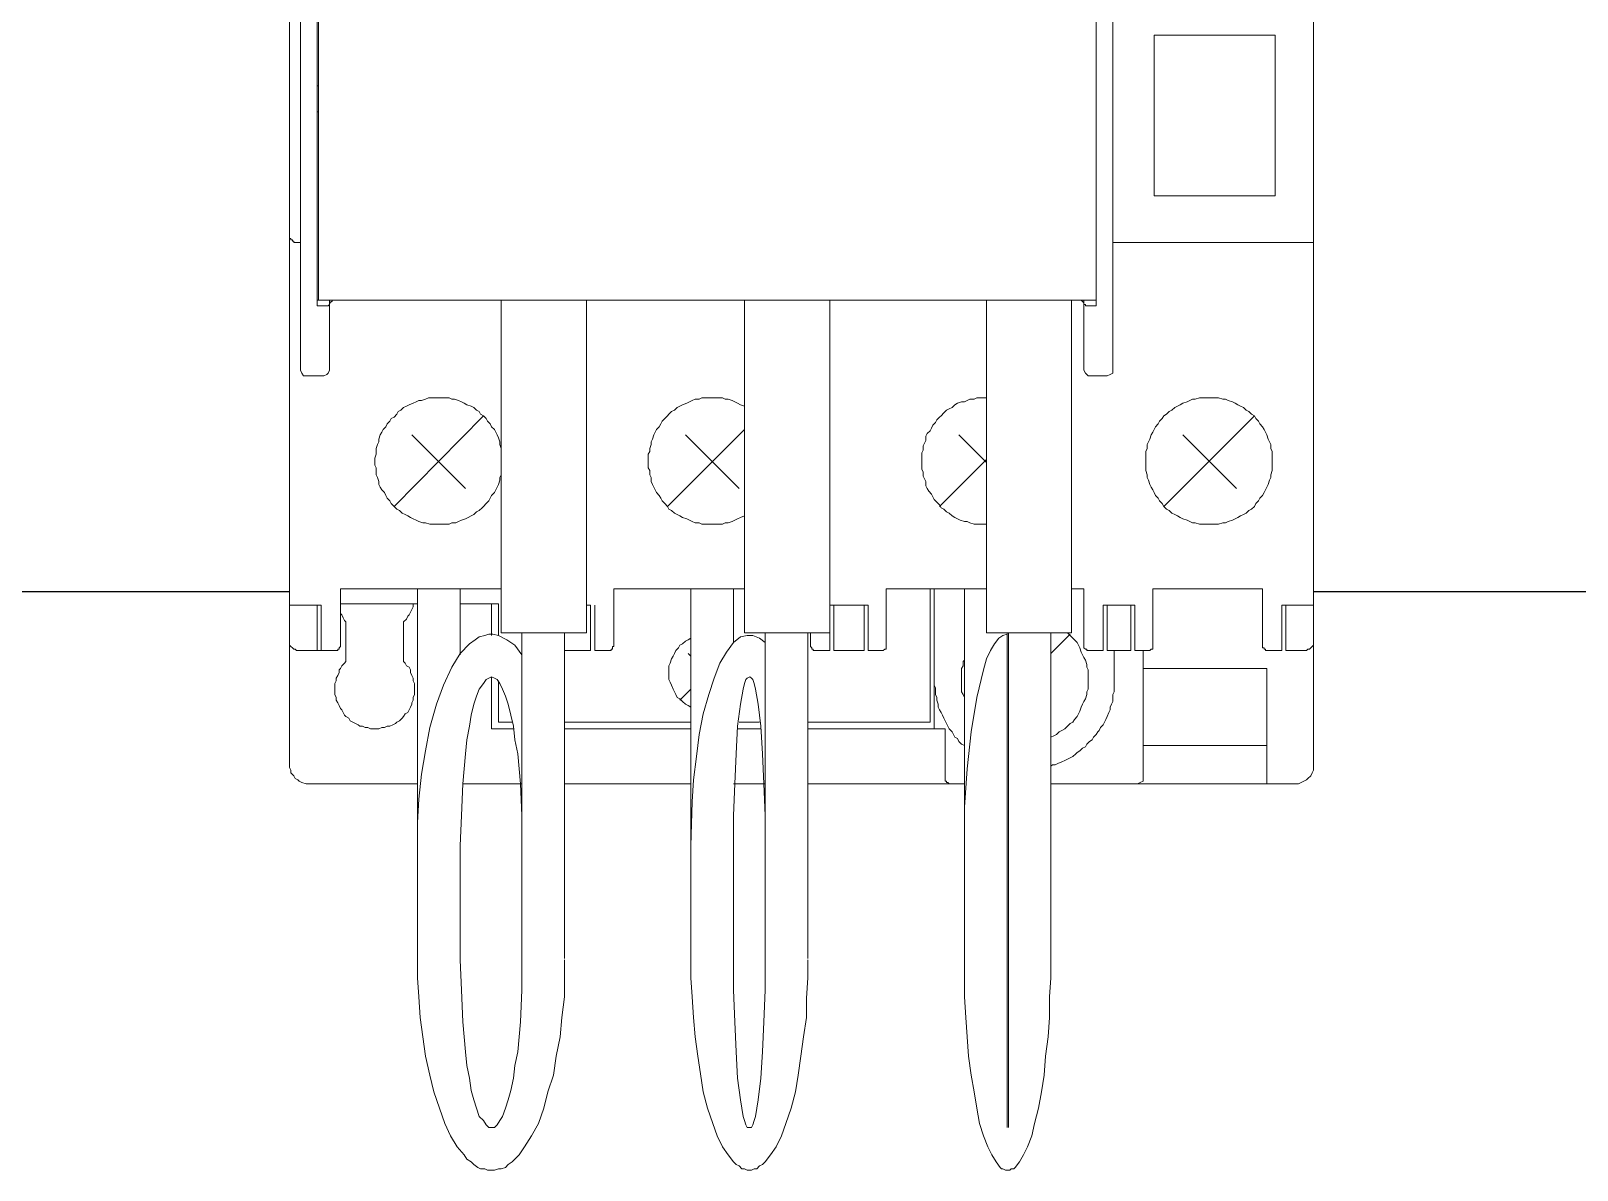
# Model space of a CAD drawing. Header units: millimetres. Extents: x 2046 to 14753, y 2361 to 29276.
# Drawn here: x 10114.45 to 10122.63, y 3672.24 to 3678.27 of the extents above; entities that cross this region are included whole.
import ezdxf

# ---------------------------------------------------------------- set-up
doc = ezdxf.new("R2010")
doc.units = ezdxf.units.MM
doc.layers.add('BARA', color=31, linetype='Continuous')
doc.layers.add('CALQUE_1', color=160, linetype='Continuous')

msp = doc.modelspace()

# ---------------------------------------------------------------- linework, layer by layer
at = {"layer": 'BARA', "color": 9, "true_color": 0xc7c8ca}
for points in [[(10121.2333, 3682.3028), (10134.0264, 3682.3028), (10134.0264, 3675.2999), (10121.2333, 3675.2999)], [(10115.8175, 3675.2999), (10114.2333, 3675.2999)]]:
    msp.add_lwpolyline(points, dxfattribs=at)
at = {"layer": 'CALQUE_1', "color": 8, "lineweight": 9}
for p, q in [((10121.2333, 3683.2176), (10121.2333, 3674.3851)), ((10115.8756, 3680.9567), (10115.8756, 3676.646)), ((10120.1719, 3676.646), (10120.1719, 3680.9567)), ((10115.8175, 3680.5569), (10115.8175, 3677.1984)), ((10115.9628, 3676.8131), (10115.9628, 3679.0013)), ((10115.9702, 3678.994), (10115.9702, 3676.8422)), ((10120.0846, 3676.8422), (10120.0846, 3678.994)), ((10120.0846, 3678.994), (10120.0846, 3676.8131)), ((10120.3899, 3677.3947), (10120.3899, 3678.2452)), ((10120.3899, 3678.2452), (10121.0297, 3678.2452)), ((10121.0297, 3678.2452), (10121.0297, 3677.3947)), ((10115.9628, 3677.9763), (10115.9702, 3677.9763)), ((10120.0846, 3677.9763), (10120.0846, 3677.9763)), ((10115.9702, 3677.8381), (10115.9628, 3677.8381)), ((10120.0846, 3677.8381), (10120.0846, 3677.8381)), ((10121.0297, 3677.3947), (10120.3899, 3677.3947)), ((10115.8175, 3677.1984), (10115.8175, 3674.3851)), ((10115.8538, 3677.1475), (10115.8611, 3677.1475)), ((10115.8756, 3677.1475), (10115.8611, 3677.1475)), ((10121.2333, 3677.1475), (10120.1719, 3677.1475)), ((10116.0283, 3676.8422), (10115.9628, 3676.8422)), ((10115.9992, 3676.8131), (10115.9628, 3676.8131)), ((10115.9702, 3676.8422), (10116.0356, 3676.8422)), ((10116.0283, 3676.8422), (10116.0283, 3676.8204)), ((10116.0283, 3676.8422), (10116.0283, 3676.8422)), ((10116.0283, 3676.8204), (10116.0283, 3676.646)), ((10120.0192, 3676.8422), (10116.0356, 3676.8422)), ((10116.937, 3675.083), (10116.937, 3676.8422)), ((10117.3877, 3675.083), (10117.3877, 3676.8422)), ((10118.2237, 3675.083), (10118.2237, 3676.8422)), ((10118.6744, 3675.083), (10118.6744, 3676.8422)), ((10119.5031, 3675.083), (10119.5031, 3676.8422)), ((10119.9538, 3675.083), (10119.9538, 3676.8422)), ((10120.0192, 3676.8422), (10120.0846, 3676.8422)), ((10120.0192, 3676.8422), (10120.0192, 3676.8422)), ((10120.0192, 3676.8204), (10120.0192, 3676.8422)), ((10120.0846, 3676.8422), (10120.0192, 3676.8422)), ((10120.0192, 3676.646), (10120.0192, 3676.8204)), ((10120.0846, 3676.8131), (10120.0556, 3676.8131)), ((10115.8756, 3676.646), (10115.8756, 3676.4715)), ((10116.0283, 3676.646), (10116.0283, 3676.4715)), ((10120.0192, 3676.4715), (10120.0192, 3676.646)), ((10120.1719, 3676.4715), (10120.1719, 3676.646)), ((10115.9628, 3676.4424), (10115.9047, 3676.4424)), ((10115.9992, 3676.4424), (10115.9628, 3676.4424)), ((10120.0846, 3676.4424), (10120.0556, 3676.4424)), ((10120.1428, 3676.4424), (10120.0846, 3676.4424)), ((10116.8425, 3676.2316), (10116.3699, 3675.7518)), ((10120.9207, 3676.2316), (10120.4409, 3675.7518)), ((10116.4644, 3676.1298), (10116.7479, 3675.8463)), ((10118.2237, 3676.1588), (10117.8166, 3675.7518)), ((10117.9111, 3676.1298), (10118.1946, 3675.8463)), ((10119.3577, 3676.1298), (10119.5031, 3675.9844)), ((10120.5426, 3676.1298), (10120.8261, 3675.8463)), ((10119.5031, 3675.9989), (10119.2559, 3675.7518)), ((10116.0864, 3675.3156), (10116.0864, 3675.3011)), ((10116.937, 3675.3156), (10116.0864, 3675.3156)), ((10116.0864, 3675.3011), (10116.0864, 3675.2647)), ((10116.4936, 3675.3156), (10116.4936, 3673.3529)), ((10116.7189, 3675.3156), (10116.7189, 3674.9667)), ((10117.533, 3675.3156), (10117.533, 3675.3083)), ((10118.2237, 3675.3156), (10117.533, 3675.3156)), ((10117.533, 3675.3083), (10117.533, 3675.2647)), ((10117.9402, 3675.3156), (10117.9402, 3673.3601)), ((10118.1655, 3675.3156), (10118.1655, 3675.0321)), ((10119.5031, 3675.3156), (10118.9724, 3675.3156)), ((10118.9724, 3675.3156), (10118.9724, 3675.2647)), ((10118.9724, 3675.3011), (10118.9724, 3675.3011)), ((10119.2051, 3674.6104), (10119.2051, 3675.3156)), ((10119.2269, 3674.8358), (10119.2269, 3675.3156)), ((10119.3867, 3675.3156), (10119.3867, 3673.3529)), ((10120.0192, 3675.3156), (10119.9538, 3675.3156)), ((10120.0192, 3675.3011), (10120.0192, 3675.3156)), ((10120.0192, 3675.2647), (10120.0192, 3675.3011)), ((10120.3827, 3675.3011), (10120.3827, 3675.3156)), ((10120.9643, 3675.3156), (10120.3827, 3675.3156)), ((10120.3827, 3675.2647), (10120.3827, 3675.3011)), ((10120.9643, 3675.3156), (10120.9643, 3675.2647)), ((10115.8175, 3675.2284), (10115.9846, 3675.2284)), ((10115.9628, 3675.2284), (10115.8175, 3675.2284)), ((10115.9628, 3674.9885), (10115.9628, 3675.2284)), ((10115.9846, 3674.9885), (10115.9846, 3675.2284)), ((10116.0864, 3675.2647), (10116.0864, 3675.0176)), ((10116.0864, 3675.2356), (10116.4936, 3675.2356)), ((10116.7189, 3675.2356), (10116.9224, 3675.2356)), ((10116.7189, 3675.2356), (10116.8861, 3675.2356)), ((10116.8861, 3675.2356), (10116.8861, 3675.0684)), ((10116.9224, 3675.2356), (10116.9224, 3675.0684)), ((10117.3877, 3675.2284), (10117.4095, 3675.2284)), ((10117.4095, 3674.9885), (10117.4095, 3675.2284)), ((10117.4313, 3675.2284), (10117.4313, 3674.9885)), ((10117.533, 3675.2647), (10117.533, 3675.0176)), ((10118.8779, 3675.2284), (10118.6744, 3675.2284)), ((10118.6744, 3674.9885), (10118.6744, 3675.2284)), ((10118.6962, 3675.2284), (10118.6962, 3674.9885)), ((10118.6962, 3675.2284), (10118.8561, 3675.2284)), ((10118.8561, 3674.9885), (10118.8561, 3675.2284)), ((10118.8779, 3675.2284), (10118.8779, 3674.9885)), ((10118.9724, 3675.2647), (10118.9724, 3675.0176)), ((10120.0192, 3675.0176), (10120.0192, 3675.2647)), ((10120.2882, 3675.2284), (10120.121, 3675.2284)), ((10120.121, 3674.9885), (10120.121, 3675.2284)), ((10120.1428, 3675.2284), (10120.1428, 3674.9885)), ((10120.2664, 3675.163), (10120.2664, 3675.2284)), ((10120.2882, 3674.9885), (10120.2882, 3675.2284)), ((10120.3827, 3675.0176), (10120.3827, 3675.2647)), ((10120.9643, 3675.2647), (10120.9643, 3675.0176)), ((10121.2333, 3675.2284), (10121.066, 3675.2284)), ((10121.066, 3674.9885), (10121.066, 3675.2284)), ((10121.0878, 3675.2284), (10121.2333, 3675.2284)), ((10121.0878, 3674.9885), (10121.0878, 3675.2284)), ((10116.1155, 3675.1412), (10116.1155, 3674.9303)), ((10116.4208, 3674.9303), (10116.4208, 3675.1412)), ((10120.2664, 3675.1484), (10120.2664, 3675.163)), ((10120.2664, 3674.9885), (10120.2664, 3675.1484)), ((10116.937, 3675.083), (10117.3877, 3675.083)), ((10117.046, 3675.083), (10117.046, 3673.3529)), ((10117.2713, 3675.083), (10117.2713, 3673.3601)), ((10118.2237, 3675.083), (10118.6744, 3675.083)), ((10118.3327, 3675.083), (10118.3327, 3673.3529)), ((10118.5581, 3675.083), (10118.5581, 3673.3601)), ((10118.5726, 3675.0176), (10118.5726, 3675.083)), ((10119.5031, 3675.083), (10119.9538, 3675.083)), ((10119.6122, 3675.083), (10119.6122, 3672.466)), ((10119.6194, 3675.083), (10119.6194, 3672.466)), ((10119.8447, 3675.083), (10119.8447, 3673.3529)), ((10119.9465, 3675.0757), (10119.8447, 3674.9739)), ((10115.9702, 3674.9885), (10115.8684, 3674.9885)), ((10116.0574, 3674.9885), (10115.9702, 3674.9885)), ((10117.2713, 3674.9885), (10117.4095, 3674.9885)), ((10117.4313, 3674.9885), (10117.4968, 3674.9885)), ((10117.9402, 3674.9594), (10117.9256, 3674.9739)), ((10118.6017, 3674.9885), (10118.6744, 3674.9885)), ((10118.6962, 3674.9885), (10118.8561, 3674.9885)), ((10118.8779, 3674.9885), (10118.9433, 3674.9885)), ((10120.0483, 3674.9885), (10120.121, 3674.9885)), ((10120.1428, 3674.9885), (10120.2664, 3674.9885)), ((10120.1792, 3674.9885), (10120.1792, 3674.8358)), ((10120.3537, 3674.9885), (10120.2882, 3674.9885)), ((10120.3319, 3674.9885), (10120.3319, 3674.3124)), ((10120.9934, 3674.9885), (10121.066, 3674.9885)), ((10121.0878, 3674.9885), (10121.1824, 3674.9885)), ((10120.9861, 3674.8939), (10120.3319, 3674.8939)), ((10120.9861, 3674.2833), (10120.9861, 3674.8939)), ((10116.8861, 3674.8503), (10116.8861, 3674.5741)), ((10116.9224, 3674.8285), (10116.9224, 3674.6104)), ((10119.2269, 3674.5741), (10119.2269, 3674.8358)), ((10117.882, 3674.7268), (10117.9402, 3674.7849)), ((10116.8861, 3674.5741), (10117.0024, 3674.5741)), ((10116.9224, 3674.6104), (10116.9951, 3674.6104)), ((10117.0024, 3674.5741), (10116.9224, 3674.5741)), ((10117.2713, 3674.6104), (10117.9402, 3674.6104)), ((10117.9402, 3674.5741), (10117.2713, 3674.5741)), ((10117.2713, 3674.5741), (10117.9402, 3674.5741)), ((10118.1873, 3674.5741), (10118.3109, 3674.5741)), ((10118.1946, 3674.6104), (10118.3037, 3674.6104)), ((10118.5581, 3674.6104), (10119.2051, 3674.6104)), ((10118.5581, 3674.5741), (10119.2051, 3674.5741)), ((10119.2269, 3674.5741), (10118.5581, 3674.5741)), ((10119.2851, 3674.5741), (10119.2269, 3674.5741)), ((10119.2851, 3674.3124), (10119.2851, 3674.5741)), ((10120.9861, 3674.4869), (10120.3319, 3674.4869)), ((10116.4936, 3674.2833), (10115.9192, 3674.2833)), ((10117.046, 3674.2833), (10116.7334, 3674.2833)), ((10117.9402, 3674.2833), (10117.2713, 3674.2833)), ((10118.3327, 3674.2833), (10118.1655, 3674.2833)), ((10119.3867, 3674.2833), (10118.5581, 3674.2833)), ((10121.1388, 3674.2833), (10119.8447, 3674.2833)), ((10116.7189, 3673.9562), (10116.7189, 3673.3529)), ((10118.1655, 3673.9562), (10118.1655, 3673.3529))]:
    msp.add_line(p, q, dxfattribs=at)
for points in [[(10115.8175, 3677.1984), (10115.8175, 3677.1912), (10115.8175, 3677.1839), (10115.8175, 3677.1766), (10115.8175, 3677.1694), (10115.8247, 3677.1694), (10115.8247, 3677.162), (10115.832, 3677.162), (10115.832, 3677.1548), (10115.8393, 3677.1548), (10115.8393, 3677.1475), (10115.8538, 3677.1475)], [(10115.9992, 3676.8131), (10116.021, 3676.8131), (10116.0283, 3676.8204), (10116.0283, 3676.8204)], [(10116.0283, 3676.8131), (10116.0283, 3676.8204), (10116.0283, 3676.8277), (10116.0356, 3676.8277), (10116.0356, 3676.8349), (10116.0428, 3676.8349), (10116.0428, 3676.8422), (10116.0574, 3676.8422)], [(10119.9902, 3676.8422), (10120.0047, 3676.8422), (10120.012, 3676.8349), (10120.012, 3676.8349), (10120.0192, 3676.8277), (10120.0192, 3676.8204), (10120.0192, 3676.8131), (10120.0192, 3676.8131)], [(10120.0192, 3676.8204), (10120.0265, 3676.8204), (10120.0265, 3676.8131), (10120.0556, 3676.8131)], [(10115.8756, 3676.4715), (10115.8756, 3676.4715), (10115.8829, 3676.4569), (10115.8902, 3676.4424), (10115.9047, 3676.4424)], [(10115.9992, 3676.4424), (10115.9992, 3676.4424), (10116.0138, 3676.4497), (10116.021, 3676.4569), (10116.0283, 3676.4715)], [(10120.0192, 3676.4715), (10120.0192, 3676.4715), (10120.0265, 3676.4569), (10120.041, 3676.4424), (10120.0556, 3676.4424)], [(10120.1428, 3676.4424), (10120.1428, 3676.4424), (10120.1574, 3676.4497), (10120.1719, 3676.4569), (10120.1719, 3676.4715)], [(10116.937, 3675.919), (10116.9297, 3675.9045), (10116.9297, 3675.8899), (10116.9224, 3675.8681), (10116.9152, 3675.8535), (10116.9079, 3675.839), (10116.9006, 3675.8245), (10116.8861, 3675.8099), (10116.8788, 3675.7954), (10116.8715, 3675.7809), (10116.857, 3675.7663), (10116.8425, 3675.7518), (10116.8352, 3675.7445), (10116.8207, 3675.73), (10116.8061, 3675.7227), (10116.7915, 3675.7082), (10116.7771, 3675.7009), (10116.7625, 3675.6936), (10116.7479, 3675.6864), (10116.7261, 3675.6791), (10116.7116, 3675.6718), (10116.6971, 3675.6646), (10116.6753, 3675.6646), (10116.6607, 3675.6573), (10116.559, 3675.6573), (10116.5372, 3675.6646), (10116.5226, 3675.6646), (10116.5008, 3675.6718), (10116.4862, 3675.6791), (10116.4717, 3675.6864), (10116.4572, 3675.6936), (10116.4426, 3675.7009), (10116.4281, 3675.7082), (10116.4136, 3675.7154), (10116.399, 3675.73), (10116.3845, 3675.7372), (10116.3699, 3675.7518), (10116.3554, 3675.7663), (10116.3481, 3675.7809), (10116.3336, 3675.7954), (10116.3263, 3675.8099), (10116.3191, 3675.8245), (10116.3045, 3675.839), (10116.2973, 3675.8535), (10116.29, 3675.8681), (10116.29, 3675.8826), (10116.2827, 3675.9045), (10116.2755, 3675.919), (10116.2755, 3675.9553), (10116.2681, 3675.9699), (10116.2681, 3676.0062), (10116.2755, 3676.028), (10116.2755, 3676.0571), (10116.2827, 3676.0789), (10116.29, 3676.0934), (10116.29, 3676.108), (10116.2973, 3676.1298), (10116.3045, 3676.1444), (10116.3118, 3676.1588), (10116.3263, 3676.1734), (10116.3336, 3676.188), (10116.3481, 3676.2025), (10116.3554, 3676.217), (10116.3699, 3676.2243), (10116.3845, 3676.2388), (10116.3918, 3676.2534), (10116.4063, 3676.2606), (10116.4208, 3676.2752), (10116.4354, 3676.2825), (10116.4499, 3676.2897), (10116.4717, 3676.297), (10116.4862, 3676.3043), (10116.5008, 3676.3115), (10116.5154, 3676.3115), (10116.5372, 3676.3188), (10116.5517, 3676.3261), (10116.6607, 3676.3261), (10116.6753, 3676.3188), (10116.6898, 3676.3188), (10116.7116, 3676.3115), (10116.7261, 3676.3043), (10116.7407, 3676.297), (10116.7553, 3676.2897), (10116.7771, 3676.2825), (10116.7915, 3676.2752), (10116.8061, 3676.2606), (10116.8207, 3676.2534), (10116.8279, 3676.2388), (10116.8425, 3676.2316), (10116.857, 3676.217), (10116.8643, 3676.2025), (10116.8788, 3676.188), (10116.8861, 3676.1734), (10116.9006, 3676.1588), (10116.9079, 3676.1444), (10116.9152, 3676.1298), (10116.9224, 3676.1152), (10116.9297, 3676.0934), (10116.9297, 3676.0789), (10116.937, 3676.0571)], [(10118.2237, 3675.7009), (10118.2019, 3675.6936), (10118.1873, 3675.6864), (10118.1728, 3675.6791), (10118.1582, 3675.6718), (10118.1364, 3675.6646), (10118.1219, 3675.6646), (10118.1074, 3675.6573), (10117.9983, 3675.6573), (10117.9838, 3675.6646), (10117.962, 3675.6646), (10117.9474, 3675.6718), (10117.9329, 3675.6791), (10117.9184, 3675.6864), (10117.8965, 3675.6936), (10117.882, 3675.7009), (10117.8675, 3675.7082), (10117.8529, 3675.7154), (10117.8384, 3675.73), (10117.8239, 3675.7372), (10117.8166, 3675.7518), (10117.8021, 3675.7663), (10117.7875, 3675.7809), (10117.7803, 3675.7954), (10117.7729, 3675.8099), (10117.7585, 3675.8245), (10117.7511, 3675.839), (10117.7439, 3675.8535), (10117.7366, 3675.8681), (10117.7293, 3675.8826), (10117.7293, 3675.9045), (10117.7221, 3675.919), (10117.7221, 3675.9408), (10117.7148, 3675.9553), (10117.7148, 3676.028), (10117.7221, 3676.0426), (10117.7221, 3676.0571), (10117.7293, 3676.0789), (10117.7293, 3676.0934), (10117.7366, 3676.108), (10117.7439, 3676.1298), (10117.7511, 3676.1444), (10117.7585, 3676.1588), (10117.7729, 3676.1734), (10117.7803, 3676.188), (10117.7875, 3676.2025), (10117.8021, 3676.217), (10117.8166, 3676.2316), (10117.8239, 3676.2388), (10117.8384, 3676.2534), (10117.8529, 3676.2606), (10117.8675, 3676.2752), (10117.882, 3676.2825), (10117.8965, 3676.2897), (10117.9184, 3676.297), (10117.9329, 3676.3043), (10117.9474, 3676.3115), (10117.962, 3676.3188), (10117.9838, 3676.3188), (10117.9983, 3676.3261), (10118.1074, 3676.3261), (10118.1219, 3676.3188), (10118.1364, 3676.3188), (10118.1582, 3676.3115), (10118.1728, 3676.3043), (10118.1873, 3676.297), (10118.2019, 3676.2897), (10118.2237, 3676.2825)], [(10119.5031, 3675.6573), (10119.4377, 3675.6573), (10119.4159, 3675.6646), (10119.4013, 3675.6718), (10119.3867, 3675.6718), (10119.365, 3675.6791), (10119.3505, 3675.6864), (10119.3359, 3675.6936), (10119.3213, 3675.7009), (10119.3068, 3675.7154), (10119.2923, 3675.7227), (10119.2777, 3675.7372), (10119.2632, 3675.7445), (10119.2559, 3675.7591), (10119.2414, 3675.7736), (10119.2269, 3675.7881), (10119.2196, 3675.8027), (10119.2123, 3675.8172), (10119.1978, 3675.8317), (10119.1905, 3675.8463), (10119.1833, 3675.8609), (10119.1833, 3675.8826), (10119.176, 3675.8971), (10119.1687, 3675.9117), (10119.1687, 3675.9335), (10119.1614, 3675.9481), (10119.1614, 3676.0353), (10119.1687, 3676.0498), (10119.1687, 3676.0716), (10119.176, 3676.0862), (10119.1833, 3676.1007), (10119.1833, 3676.1226), (10119.1905, 3676.137), (10119.2051, 3676.1516), (10119.2123, 3676.1662), (10119.2196, 3676.1807), (10119.2341, 3676.1952), (10119.2414, 3676.2098), (10119.2559, 3676.2243), (10119.2632, 3676.2316), (10119.2777, 3676.2461), (10119.2923, 3676.2606), (10119.3068, 3676.2679), (10119.3213, 3676.2752), (10119.3359, 3676.2897), (10119.3505, 3676.297), (10119.3723, 3676.3043), (10119.3867, 3676.3043), (10119.4013, 3676.3115), (10119.4159, 3676.3188), (10119.4377, 3676.3188), (10119.4522, 3676.3261), (10119.5031, 3676.3261)], [(10116.4208, 3675.1412), (10116.4208, 3675.1412), (10116.4354, 3675.1556), (10116.4426, 3675.1702), (10116.4499, 3675.1775), (10116.4572, 3675.192), (10116.4644, 3675.2066), (10116.4717, 3675.2211), (10116.4717, 3675.2356)], [(10116.0864, 3675.1848), (10116.0937, 3675.1775), (10116.101, 3675.163), (10116.1082, 3675.1484), (10116.1155, 3675.1412)], [(10117.046, 3674.9667), (10117.0096, 3675.0176), (10116.966, 3675.0466), (10116.9224, 3675.0684), (10116.8933, 3675.0757), (10116.8715, 3675.0757), (10116.8497, 3675.0684), (10116.8207, 3675.0612), (10116.7989, 3675.0466), (10116.7697, 3675.0248), (10116.7189, 3674.9739), (10116.6753, 3674.9013), (10116.6316, 3674.8067), (10116.5953, 3674.705), (10116.559, 3674.5814), (10116.5372, 3674.4578), (10116.5154, 3674.3343), (10116.5008, 3674.2034), (10116.4936, 3674.0798), (10116.4936, 3673.9562)], [(10117.9402, 3675.054), (10117.9256, 3675.0466), (10117.9111, 3675.0394), (10117.8965, 3675.0248), (10117.882, 3675.0176), (10117.8747, 3675.003), (10117.8602, 3674.9885), (10117.8529, 3674.9739), (10117.8457, 3674.9594), (10117.8384, 3674.9449), (10117.8311, 3674.9231), (10117.8239, 3674.9085), (10117.8239, 3674.8358), (10117.8311, 3674.8213), (10117.8384, 3674.8067), (10117.8457, 3674.7849), (10117.8529, 3674.7704), (10117.8602, 3674.7559), (10117.8675, 3674.7413), (10117.882, 3674.734), (10117.8965, 3674.7195), (10117.9111, 3674.705), (10117.9256, 3674.6977), (10117.9402, 3674.6904)], [(10118.3327, 3675.0321), (10118.3037, 3675.054), (10118.2673, 3675.0684), (10118.2382, 3675.0684), (10118.2019, 3675.0612), (10118.1655, 3675.0321), (10118.1292, 3674.9812), (10118.0928, 3674.9231), (10118.0638, 3674.8431), (10118.0346, 3674.7559), (10118.0056, 3674.6541), (10117.9838, 3674.545), (10117.9692, 3674.4287), (10117.9547, 3674.3051), (10117.9474, 3674.1888), (10117.9402, 3673.9562)], [(10119.6122, 3675.0757), (10119.5904, 3675.0684), (10119.5686, 3675.054), (10119.5468, 3675.0248), (10119.5249, 3674.9885), (10119.5031, 3674.9449), (10119.4886, 3674.8867), (10119.4522, 3674.7413), (10119.4231, 3674.5596), (10119.4013, 3674.3633), (10119.3867, 3674.1598), (10119.3867, 3673.9562)], [(10120.041, 3674.8213), (10120.041, 3674.8867), (10120.0338, 3674.9013), (10120.0338, 3674.9158), (10120.0265, 3674.9376), (10120.0192, 3674.9521), (10120.012, 3674.9667), (10120.0047, 3674.9812), (10119.9974, 3675.003), (10119.9902, 3675.0176), (10119.9829, 3675.0321), (10119.9684, 3675.0466), (10119.9611, 3675.054), (10119.9465, 3675.0684), (10119.932, 3675.083)], [(10115.8684, 3674.9885), (10115.8538, 3674.9885), (10115.8465, 3674.9957), (10115.8393, 3674.9957), (10115.832, 3675.003), (10115.8247, 3675.0103), (10115.8247, 3675.0103), (10115.8175, 3675.0176), (10115.8175, 3675.0394)], [(10116.0792, 3674.9957), (10116.0718, 3674.9957), (10116.0718, 3674.9885), (10116.0574, 3674.9885)], [(10116.0864, 3675.0176), (10116.0864, 3675.0103), (10116.0864, 3675.0103), (10116.0792, 3675.003), (10116.0792, 3674.9957), (10116.0792, 3674.9957)], [(10117.4968, 3674.9885), (10117.5185, 3674.9885), (10117.5185, 3674.9957), (10117.5185, 3674.9957)], [(10117.5185, 3674.9957), (10117.5258, 3674.9957), (10117.5258, 3675.003), (10117.5258, 3675.0103), (10117.533, 3675.0103), (10117.533, 3675.0176), (10117.533, 3675.0176)], [(10118.5726, 3675.0176), (10118.5726, 3675.0103), (10118.5726, 3675.0103), (10118.5798, 3675.003), (10118.5798, 3674.9957), (10118.5872, 3674.9957), (10118.5872, 3674.9885), (10118.6017, 3674.9885)], [(10118.9433, 3674.9885), (10118.9579, 3674.9885), (10118.9652, 3674.9957), (10118.9724, 3674.9957), (10118.9724, 3675.0103), (10118.9724, 3675.0176)], [(10120.0192, 3675.0176), (10120.0192, 3675.0103), (10120.0192, 3675.003), (10120.0265, 3674.9957), (10120.0338, 3674.9957), (10120.0338, 3674.9885), (10120.0483, 3674.9885)], [(10120.3827, 3675.0176), (10120.3827, 3675.0103), (10120.3827, 3674.9957), (10120.3755, 3674.9957), (10120.3681, 3674.9885), (10120.3537, 3674.9885)], [(10120.9643, 3675.0176), (10120.9643, 3675.0103), (10120.9643, 3675.003), (10120.9716, 3675.003), (10120.9716, 3674.9957), (10120.9716, 3674.9957)], [(10120.9716, 3674.9957), (10120.9788, 3674.9957), (10120.9788, 3674.9885), (10120.9934, 3674.9885)], [(10121.1824, 3674.9885), (10121.1969, 3674.9885), (10121.2042, 3674.9957), (10121.2114, 3674.9957), (10121.2187, 3675.003), (10121.226, 3675.0103), (10121.226, 3675.0103), (10121.2333, 3675.0176), (10121.2333, 3675.0394)], [(10116.4208, 3674.9303), (10116.4281, 3674.9231), (10116.4354, 3674.9085), (10116.4499, 3674.9013), (10116.4572, 3674.8867), (10116.4572, 3674.8721), (10116.4644, 3674.8577), (10116.4717, 3674.8431), (10116.4717, 3674.8285), (10116.479, 3674.814), (10116.479, 3674.7559), (10116.4717, 3674.7413), (10116.4717, 3674.7268), (10116.4644, 3674.7122), (10116.4644, 3674.705), (10116.4572, 3674.6904), (10116.4499, 3674.6759), (10116.4426, 3674.6614), (10116.4281, 3674.6541), (10116.4208, 3674.6396), (10116.4136, 3674.6322), (10116.399, 3674.6178), (10116.3845, 3674.6104), (10116.3772, 3674.6032), (10116.3627, 3674.596), (10116.3481, 3674.5886), (10116.3336, 3674.5886), (10116.3191, 3674.5814), (10116.3045, 3674.5814), (10116.29, 3674.5741), (10116.2463, 3674.5741), (10116.2319, 3674.5814), (10116.2173, 3674.5814), (10116.2027, 3674.5886), (10116.1882, 3674.5886), (10116.1809, 3674.596), (10116.1664, 3674.6032), (10116.1519, 3674.6104), (10116.1373, 3674.6178), (10116.1301, 3674.6322), (10116.1155, 3674.6396), (10116.1082, 3674.6468), (10116.101, 3674.6614), (10116.0937, 3674.6759), (10116.0864, 3674.6832), (10116.0792, 3674.6977), (10116.0718, 3674.7122), (10116.0646, 3674.7268), (10116.0646, 3674.7413), (10116.0574, 3674.7559), (10116.0574, 3674.814), (10116.0646, 3674.8285), (10116.0646, 3674.8431), (10116.0718, 3674.8577), (10116.0792, 3674.8721), (10116.0792, 3674.8867), (10116.0864, 3674.8939), (10116.0937, 3674.9085), (10116.1082, 3674.9231), (10116.1155, 3674.9303)], [(10119.3867, 3674.9376), (10119.3795, 3674.9303), (10119.3795, 3674.9085), (10119.3723, 3674.8939), (10119.3723, 3674.8213)], [(10117.046, 3673.9562), (10117.046, 3674.1162), (10117.0388, 3674.2833), (10117.0242, 3674.4433), (10117.0096, 3674.516), (10117.0024, 3674.5886), (10116.9878, 3674.6468), (10116.9733, 3674.705), (10116.9588, 3674.7486), (10116.9442, 3674.7849), (10116.9297, 3674.814), (10116.9152, 3674.8358), (10116.9006, 3674.8431), (10116.8861, 3674.8503), (10116.8715, 3674.8431), (10116.857, 3674.8358), (10116.8425, 3674.814), (10116.8207, 3674.7849), (10116.8061, 3674.7486), (10116.7915, 3674.705), (10116.7771, 3674.6468), (10116.7697, 3674.5886), (10116.7553, 3674.516), (10116.7479, 3674.4433), (10116.7334, 3674.2833), (10116.7261, 3674.1162), (10116.7189, 3673.9562)], [(10118.3327, 3673.9562), (10118.3327, 3674.1162), (10118.3255, 3674.2833), (10118.3181, 3674.4433), (10118.3109, 3674.5886), (10118.2963, 3674.705), (10118.2819, 3674.7849), (10118.2745, 3674.814), (10118.2673, 3674.8358), (10118.26, 3674.8431), (10118.2527, 3674.8503), (10118.2382, 3674.8431), (10118.2309, 3674.8358), (10118.2237, 3674.814), (10118.2164, 3674.7849), (10118.2019, 3674.705), (10118.1873, 3674.5886), (10118.1801, 3674.4433), (10118.1728, 3674.2833), (10118.1655, 3674.1162), (10118.1655, 3673.9562)], [(10119.2269, 3674.8358), (10119.2269, 3674.8067), (10119.2341, 3674.7922), (10119.2341, 3674.7559), (10119.2414, 3674.7413), (10119.2414, 3674.7268), (10119.2487, 3674.705), (10119.2487, 3674.6904), (10119.2559, 3674.6759), (10119.2632, 3674.6614), (10119.2705, 3674.6468), (10119.2777, 3674.6322), (10119.2851, 3674.6178), (10119.2923, 3674.6032), (10119.2995, 3674.5886), (10119.3068, 3674.5741), (10119.3213, 3674.5596), (10119.3287, 3674.545), (10119.3359, 3674.5305), (10119.3505, 3674.5232), (10119.3577, 3674.5087), (10119.3723, 3674.4942), (10119.3867, 3674.4869)], [(10119.3723, 3674.8213), (10119.3723, 3674.7704), (10119.3795, 3674.7559), (10119.3867, 3674.7413)], [(10119.8447, 3674.3779), (10119.8521, 3674.3851), (10119.8666, 3674.3851), (10119.8811, 3674.3924), (10119.9029, 3674.3997), (10119.9175, 3674.4069), (10119.932, 3674.4142), (10119.9465, 3674.4215), (10119.9611, 3674.4287), (10119.9756, 3674.4433), (10119.9829, 3674.4505), (10119.9974, 3674.4578), (10120.012, 3674.4723), (10120.0265, 3674.4796), (10120.0338, 3674.4942), (10120.0483, 3674.5087), (10120.0628, 3674.516), (10120.0702, 3674.5305), (10120.0846, 3674.545), (10120.092, 3674.5596), (10120.0992, 3674.5668), (10120.1064, 3674.5814), (10120.121, 3674.596), (10120.1283, 3674.6104), (10120.1356, 3674.625), (10120.1428, 3674.6396), (10120.1501, 3674.6614), (10120.1574, 3674.6759), (10120.1574, 3674.6904), (10120.1646, 3674.705), (10120.1719, 3674.7195), (10120.1719, 3674.7559), (10120.1792, 3674.7704), (10120.1792, 3674.8358)], [(10119.8447, 3674.5305), (10119.8593, 3674.5378), (10119.8739, 3674.545), (10119.8884, 3674.5596), (10119.9029, 3674.5668), (10119.9175, 3674.5741), (10119.932, 3674.5886), (10119.9465, 3674.6032), (10119.9611, 3674.6104), (10119.9684, 3674.625), (10119.9829, 3674.6396), (10119.9902, 3674.6541), (10119.9974, 3674.6686), (10120.0047, 3674.6904), (10120.012, 3674.705), (10120.0192, 3674.7195), (10120.0265, 3674.734), (10120.0338, 3674.7559), (10120.0338, 3674.7704), (10120.041, 3674.7849), (10120.041, 3674.8213)], [(10115.8175, 3674.3851), (10115.8175, 3674.3705), (10115.8247, 3674.3561), (10115.8247, 3674.3415), (10115.8393, 3674.3269), (10115.8465, 3674.3124), (10115.8611, 3674.3051), (10115.8684, 3674.2979), (10115.8829, 3674.2906), (10115.9047, 3674.2833), (10115.9192, 3674.2833)], [(10121.1388, 3674.2833), (10121.1533, 3674.2833), (10121.1678, 3674.2906), (10121.1824, 3674.2979), (10121.1969, 3674.3051), (10121.2042, 3674.3124), (10121.2187, 3674.3269), (10121.226, 3674.3415), (10121.2333, 3674.3561), (10121.2333, 3674.3851)], [(10119.2851, 3674.3124), (10119.2851, 3674.2979), (10119.2923, 3674.2979), (10119.2923, 3674.2906), (10119.2995, 3674.2906), (10119.3068, 3674.2833), (10119.3141, 3674.2833)], [(10120.3027, 3674.2833), (10120.3027, 3674.2833), (10120.3173, 3674.2906), (10120.3319, 3674.2979), (10120.3319, 3674.3124)], [(10116.4936, 3673.3529), (10116.4936, 3673.2583), (10116.5008, 3673.1566), (10116.508, 3673.0475), (10116.5226, 3672.9457), (10116.5372, 3672.8439), (10116.559, 3672.7422), (10116.5808, 3672.655), (10116.6098, 3672.5678), (10116.6389, 3672.4878), (10116.668, 3672.4223), (10116.7043, 3672.3642), (10116.7407, 3672.3205), (10116.7553, 3672.2987), (10116.7771, 3672.2843), (10116.7915, 3672.2697), (10116.8134, 3672.2551), (10116.8279, 3672.2479), (10116.8497, 3672.2479), (10116.8643, 3672.2406), (10116.9006, 3672.2406), (10116.9224, 3672.2479), (10116.937, 3672.2479), (10116.9588, 3672.2551), (10116.9733, 3672.2697), (10116.9951, 3672.2843), (10117.0096, 3672.2987), (10117.0315, 3672.3205), (10117.0606, 3672.3642), (10117.0969, 3672.4223), (10117.1333, 3672.4878), (10117.1623, 3672.5678), (10117.1841, 3672.655), (10117.2132, 3672.7422), (10117.2277, 3672.8439), (10117.2495, 3672.9457), (10117.2568, 3673.0475), (10117.2713, 3673.1566), (10117.2713, 3673.3529)], [(10116.7189, 3673.3529), (10116.7261, 3673.1929), (10116.7334, 3673.0257), (10116.7479, 3672.8658), (10116.7553, 3672.7931), (10116.7697, 3672.7277), (10116.7771, 3672.6622), (10116.7915, 3672.6114), (10116.8061, 3672.5678), (10116.8207, 3672.5242), (10116.8425, 3672.5023), (10116.857, 3672.4805), (10116.8715, 3672.466), (10116.9006, 3672.466), (10116.9152, 3672.4805), (10116.9297, 3672.5023), (10116.9442, 3672.5242), (10116.9588, 3672.5678), (10116.9733, 3672.6114), (10116.9878, 3672.6622), (10117.0024, 3672.7277), (10117.0096, 3672.7931), (10117.0242, 3672.8658), (10117.0388, 3673.0257), (10117.046, 3673.1929), (10117.046, 3673.3529)], [(10117.9402, 3673.3601), (10117.9402, 3673.2583), (10117.9474, 3673.1566), (10117.9547, 3673.0475), (10117.962, 3672.9457), (10117.9765, 3672.8439), (10117.991, 3672.7495), (10118.0056, 3672.655), (10118.0274, 3672.5678), (10118.0564, 3672.4878), (10118.0783, 3672.4223), (10118.1074, 3672.3642), (10118.1364, 3672.3205), (10118.1655, 3672.2843), (10118.1801, 3672.2697), (10118.1946, 3672.2624), (10118.2091, 3672.2479), (10118.2237, 3672.2479), (10118.2382, 3672.2406), (10118.26, 3672.2406), (10118.2745, 3672.2479), (10118.2891, 3672.2479), (10118.3037, 3672.2624), (10118.3181, 3672.2697), (10118.3327, 3672.2843), (10118.3618, 3672.3205), (10118.3909, 3672.3642), (10118.4199, 3672.4223), (10118.4418, 3672.4878), (10118.4708, 3672.5678), (10118.4926, 3672.655), (10118.5072, 3672.7422), (10118.5217, 3672.8439), (10118.5362, 3672.9457), (10118.5508, 3673.0475), (10118.5508, 3673.1493), (10118.5581, 3673.2583), (10118.5581, 3673.3529)], [(10118.1655, 3673.3529), (10118.1655, 3673.1929), (10118.1728, 3673.0257), (10118.1801, 3672.8658), (10118.1873, 3672.7277), (10118.2019, 3672.6114), (10118.2164, 3672.5242), (10118.2237, 3672.5023), (10118.2309, 3672.4805), (10118.2382, 3672.466), (10118.26, 3672.466), (10118.2673, 3672.4805), (10118.2745, 3672.5023), (10118.2819, 3672.5242), (10118.2963, 3672.6114), (10118.3109, 3672.7277), (10118.3181, 3672.8658), (10118.3255, 3673.0257), (10118.3327, 3673.1929), (10118.3327, 3673.3529)], [(10119.3867, 3673.3529), (10119.3867, 3673.1566), (10119.3941, 3673.0475), (10119.4013, 3672.9457), (10119.4086, 3672.8439), (10119.4231, 3672.7422), (10119.4377, 3672.655), (10119.4522, 3672.5678), (10119.4668, 3672.4878), (10119.4886, 3672.4223), (10119.5104, 3672.3642), (10119.5322, 3672.3205), (10119.554, 3672.2843), (10119.5758, 3672.2551), (10119.583, 3672.2479), (10119.5904, 3672.2479), (10119.6049, 3672.2406), (10119.6267, 3672.2406), (10119.634, 3672.2479), (10119.6485, 3672.2479), (10119.6558, 3672.2551), (10119.6776, 3672.2843), (10119.6994, 3672.3205), (10119.7212, 3672.3642), (10119.743, 3672.4223), (10119.7575, 3672.4878), (10119.7793, 3672.5678), (10119.7939, 3672.655), (10119.8085, 3672.7422), (10119.8157, 3672.8439), (10119.8303, 3672.9457), (10119.8375, 3673.0475), (10119.8375, 3673.1566), (10119.8447, 3673.2583), (10119.8447, 3673.3529)]]:
    msp.add_lwpolyline(points, dxfattribs=at)
msp.add_lwpolyline([(10121.0151, 3675.9917), (10121.0151, 3675.9408), (10121.0079, 3675.919), (10121.0079, 3675.9045), (10121.0006, 3675.8899), (10120.9934, 3675.8681), (10120.9861, 3675.8535), (10120.9788, 3675.839), (10120.9716, 3675.8245), (10120.9643, 3675.8099), (10120.9497, 3675.7954), (10120.9425, 3675.7809), (10120.9279, 3675.7663), (10120.9207, 3675.7518), (10120.9061, 3675.7372), (10120.8916, 3675.73), (10120.8771, 3675.7154), (10120.8625, 3675.7082), (10120.8479, 3675.7009), (10120.8334, 3675.6936), (10120.8189, 3675.6864), (10120.8043, 3675.6791), (10120.7825, 3675.6718), (10120.768, 3675.6646), (10120.7535, 3675.6646), (10120.7316, 3675.6573), (10120.6298, 3675.6573), (10120.6081, 3675.6646), (10120.5936, 3675.6646), (10120.579, 3675.6718), (10120.5644, 3675.6791), (10120.5426, 3675.6864), (10120.5281, 3675.6936), (10120.5136, 3675.7009), (10120.499, 3675.7082), (10120.4845, 3675.7154), (10120.4699, 3675.73), (10120.4554, 3675.7372), (10120.4409, 3675.7518), (10120.4336, 3675.7663), (10120.4191, 3675.7809), (10120.4118, 3675.7954), (10120.3973, 3675.8099), (10120.3899, 3675.8245), (10120.3827, 3675.839), (10120.3755, 3675.8535), (10120.3681, 3675.8681), (10120.3609, 3675.8899), (10120.3537, 3675.9045), (10120.3537, 3675.919), (10120.3464, 3675.9408), (10120.3464, 3676.0426), (10120.3537, 3676.0571), (10120.3537, 3676.0789), (10120.3609, 3676.0934), (10120.3681, 3676.108), (10120.3755, 3676.1298), (10120.3827, 3676.1444), (10120.3899, 3676.1588), (10120.3973, 3676.1734), (10120.4118, 3676.188), (10120.4191, 3676.2025), (10120.4336, 3676.217), (10120.4409, 3676.2316), (10120.4554, 3676.2388), (10120.4699, 3676.2534), (10120.4845, 3676.2606), (10120.499, 3676.2752), (10120.5136, 3676.2825), (10120.5281, 3676.2897), (10120.5426, 3676.297), (10120.5644, 3676.3043), (10120.579, 3676.3115), (10120.5936, 3676.3188), (10120.6081, 3676.3188), (10120.6298, 3676.3261), (10120.7316, 3676.3261), (10120.7535, 3676.3188), (10120.768, 3676.3188), (10120.7825, 3676.3115), (10120.8043, 3676.3043), (10120.8189, 3676.297), (10120.8334, 3676.2897), (10120.8479, 3676.2825), (10120.8625, 3676.2752), (10120.8771, 3676.2606), (10120.8916, 3676.2534), (10120.9061, 3676.2388), (10120.9207, 3676.2316), (10120.9279, 3676.217), (10120.9425, 3676.2025), (10120.9497, 3676.188), (10120.9643, 3676.1734), (10120.9716, 3676.1588), (10120.9788, 3676.1444), (10120.9861, 3676.1298), (10120.9934, 3676.108), (10121.0006, 3676.0934), (10121.0079, 3676.0789), (10121.0079, 3676.0571), (10121.0151, 3676.0426)], close=True, dxfattribs=at)

doc.saveas('drawing.dxf')
